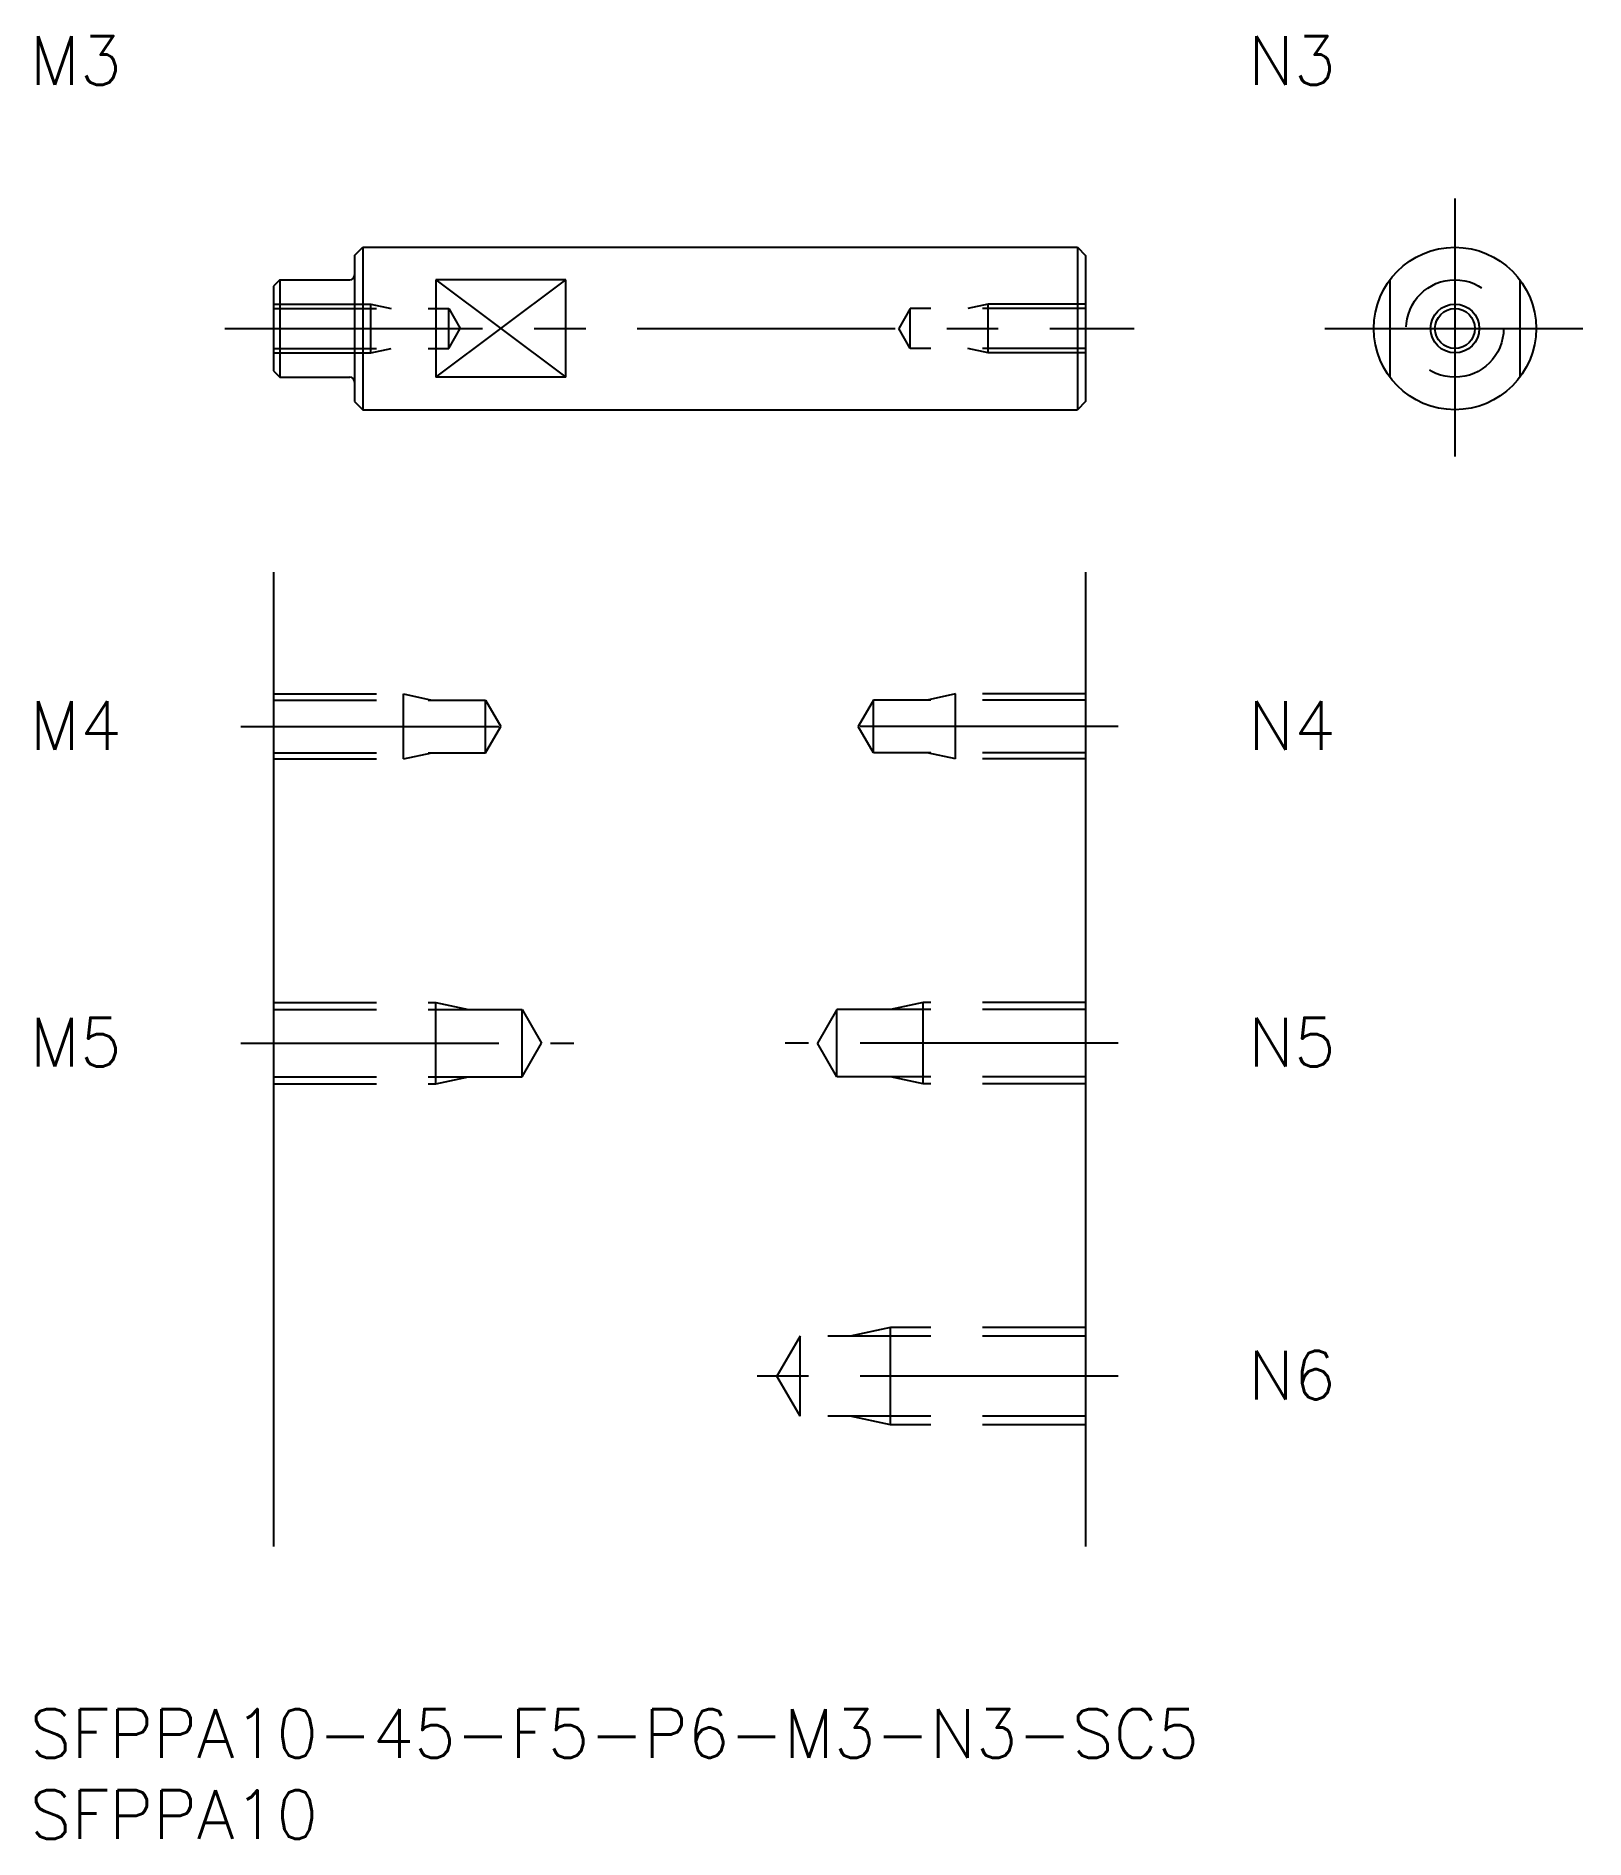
# Model space of a CAD drawing. Extents: x 0 to 96, y -8 to 103.
import ezdxf

# ---------------------------------------------------------------- set-up
doc = ezdxf.new("R2010")
doc.units = 0
doc.header["$LTSCALE"] = 0.5
doc.linetypes.add('CENTER', pattern=[50.8, 31.75, -6.35, 6.35, -6.35])
doc.linetypes.add('DASHED', pattern=[19.05, 12.7, -6.35])
for name, color, linetype in [('MSM_CENTER', 1, 'CENTER'), ('MSM_CONTINUOUS', 7, 'CONTINUOUS'), ('MSM_DASHED', 4, 'DASHED'), ('MSM_NARROW', 5, 'CONTINUOUS'), ('MSM_PART_NUMBER', 7, 'CONTINUOUS')]:
    doc.layers.add(name, color=color, linetype=linetype)
doc.styles.get("Standard").update_dxf_attribs({"font": 'txt.shx', "height": 3, "bigfont": 'bigfont.shx'})

# ---------------------------------------------------------------- blocks, each defined once
blk = doc.blocks.new('*U4')
at = {"layer": 'MSM_PART_NUMBER'}
blk.add_text('SFPPA10-45-F5-P6-M3-N3-SC5', height=3, dxfattribs=at).set_placement((0, -3))
blk = doc.blocks.new('*U5')
at = {"layer": 'MSM_PART_NUMBER'}
blk.add_text('SFPPA10', height=3, dxfattribs=at).set_placement((0, -8))
blk = doc.blocks.new('*U6')
at = {"layer": 'MSM_PART_NUMBER'}
blk.add_text('M5', height=3, dxfattribs=at).set_placement((0, 39.56))
blk = doc.blocks.new('*U7')
at = {"layer": 'MSM_PART_NUMBER'}
blk.add_text('M4', height=3, dxfattribs=at).set_placement((0, 59.06))
blk = doc.blocks.new('*U8')
at = {"layer": 'MSM_PART_NUMBER'}
blk.add_text('M3', height=3, dxfattribs=at).set_placement((0, 100.01))
blk = doc.blocks.new('*U9')
at = {"layer": 'MSM_PART_NUMBER'}
blk.add_text('N6', height=3, dxfattribs=at).set_placement((75, 19.06))
blk = doc.blocks.new('*U10')
at = {"layer": 'MSM_PART_NUMBER'}
blk.add_text('N5', height=3, dxfattribs=at).set_placement((75, 39.56))
blk = doc.blocks.new('*U11')
at = {"layer": 'MSM_PART_NUMBER'}
blk.add_text('N4', height=3, dxfattribs=at).set_placement((75, 59.06))
blk = doc.blocks.new('*U12')
at = {"layer": 'MSM_PART_NUMBER'}
blk.add_text('N3', height=3, dxfattribs=at).set_placement((75, 100.01))

msp = doc.modelspace()

# ---------------------------------------------------------------- linework, layer by layer
at = {"layer": 'MSM_CENTER'}
for p, q in [((87.74, 93), (87.74, 77)), ((12, 85), (68, 85)), ((79.74, 85), (95.74, 85)), ((13, 60.5), (31, 60.5)), ((67, 60.5), (49, 60.5)), ((13, 41), (33.5, 41)), ((67, 41), (46.5, 41)), ((67, 20.5), (44, 20.5))]:
    msp.add_line(p, q, dxfattribs=at)
at = {"layer": 'MSM_CONTINUOUS'}
for p, q in [((20, 89.5), (20.5, 90)), ((20.5, 90), (64.5, 90)), ((20.5, 90), (20.5, 80)), ((64.5, 90), (64.5, 80)), ((64.5, 90), (65, 89.5)), ((20, 89.5), (20, 80.5)), ((65, 89.5), (65, 80.5)), ((15.4, 88), (15, 87.6)), ((15.4, 88), (15.4, 82)), ((15.4, 88), (19.7, 88)), ((33, 88), (25, 88)), ((25, 88), (25, 82)), ((33, 82), (33, 88)), ((15, 87.6), (15, 82.4)), ((15, 82.4), (15.4, 82)), ((15.4, 82), (19.7, 82)), ((33, 82), (25, 82)), ((20, 80.5), (20.5, 80)), ((20.5, 80), (64.5, 80)), ((65, 80.5), (64.5, 80)), ((15, 70), (15, 10)), ((65, 70), (65, 10))]:
    msp.add_line(p, q, dxfattribs=at)
for radius in [5, 1.23]:
    msp.add_circle((87.74, 85), radius, dxfattribs=at)
for centre, start, end in [((19.7, 88.3), 270, 0), ((19.7, 81.7), 0, 90)]:
    msp.add_arc(centre, 0.3, start, end, dxfattribs=at)
at = {"layer": 'MSM_DASHED'}
for p, q in [((83.74, 88), (83.74, 82)), ((91.74, 88), (91.74, 82)), ((15, 86.5), (21, 86.5)), ((15, 86.23), (25.79, 86.23)), ((21, 86.5), (22.25, 86.23)), ((21, 83.5), (21, 86.5)), ((25.79, 83.77), (25.79, 86.23)), ((25.79, 86.23), (26.5, 85)), ((54.21, 86.23), (53.5, 85)), ((65, 86.23), (54.21, 86.23)), ((54.21, 83.77), (54.21, 86.23)), ((59, 86.5), (57.75, 86.23)), ((65, 86.5), (59, 86.5)), ((59, 83.5), (59, 86.5)), ((25.79, 83.77), (26.5, 85)), ((54.21, 83.77), (53.5, 85)), ((15, 83.77), (25.79, 83.77)), ((15, 83.5), (21, 83.5)), ((21, 83.5), (22.25, 83.77)), ((65, 83.77), (54.21, 83.77)), ((59, 83.5), (57.75, 83.77)), ((65, 83.5), (59, 83.5)), ((15, 62.5), (23, 62.5)), ((23, 58.5), (23, 62.5)), ((23, 62.5), (24.75, 62.12)), ((57, 62.5), (55.25, 62.12)), ((65, 62.5), (57, 62.5)), ((57, 58.5), (57, 62.5)), ((15, 62.12), (28.06, 62.12)), ((28.06, 58.88), (28.06, 62.12)), ((28.06, 62.12), (29, 60.5)), ((51.94, 62.12), (51, 60.5)), ((65, 62.12), (51.94, 62.12)), ((51.94, 58.88), (51.94, 62.12)), ((28.06, 58.88), (29, 60.5)), ((51.94, 58.88), (51, 60.5)), ((15, 58.88), (28.06, 58.88)), ((23, 58.5), (24.75, 58.88)), ((65, 58.88), (51.94, 58.88)), ((57, 58.5), (55.25, 58.88)), ((15, 58.5), (23, 58.5)), ((65, 58.5), (57, 58.5)), ((15, 43.5), (25, 43.5)), ((25, 38.5), (25, 43.5)), ((25, 43.5), (27, 43.07)), ((55, 43.5), (53, 43.07)), ((65, 43.5), (55, 43.5)), ((55, 38.5), (55, 43.5)), ((15, 43.07), (30.31, 43.07)), ((30.31, 38.93), (30.31, 43.07)), ((30.31, 43.07), (31.5, 41)), ((49.69, 43.07), (48.5, 41)), ((65, 43.07), (49.69, 43.07)), ((49.69, 38.93), (49.69, 43.07)), ((30.31, 38.93), (31.5, 41)), ((49.69, 38.93), (48.5, 41)), ((15, 38.93), (30.31, 38.93)), ((25, 38.5), (27, 38.93)), ((65, 38.93), (49.69, 38.93)), ((55, 38.5), (53, 38.93)), ((15, 38.5), (25, 38.5)), ((65, 38.5), (55, 38.5)), ((53, 23.5), (50.5, 22.96)), ((65, 23.5), (53, 23.5)), ((53, 17.5), (53, 23.5)), ((47.42, 22.96), (46, 20.5)), ((65, 22.96), (47.42, 22.96)), ((47.42, 18.04), (47.42, 22.96)), ((47.42, 18.04), (46, 20.5)), ((65, 18.04), (47.42, 18.04)), ((53, 17.5), (50.5, 18.04)), ((65, 17.5), (53, 17.5))]:
    msp.add_line(p, q, dxfattribs=at)
msp.add_circle((87.74, 85), 3, dxfattribs=at)
at = {"layer": 'MSM_NARROW'}
for p, q in [((25, 88), (33, 82)), ((25, 82), (33, 88))]:
    msp.add_line(p, q, dxfattribs=at)
msp.add_circle((87.74, 85), 1.5, dxfattribs=at)

# ---------------------------------------------------------------- block references
at = {"layer": 'MSM_CONTINUOUS'}
for name in ['*U8', '*U12', '*U7', '*U11', '*U6', '*U10', '*U9', '*U4', '*U5']:
    msp.add_blockref(name, (0, 0), dxfattribs=at)

doc.saveas('drawing.dxf')
